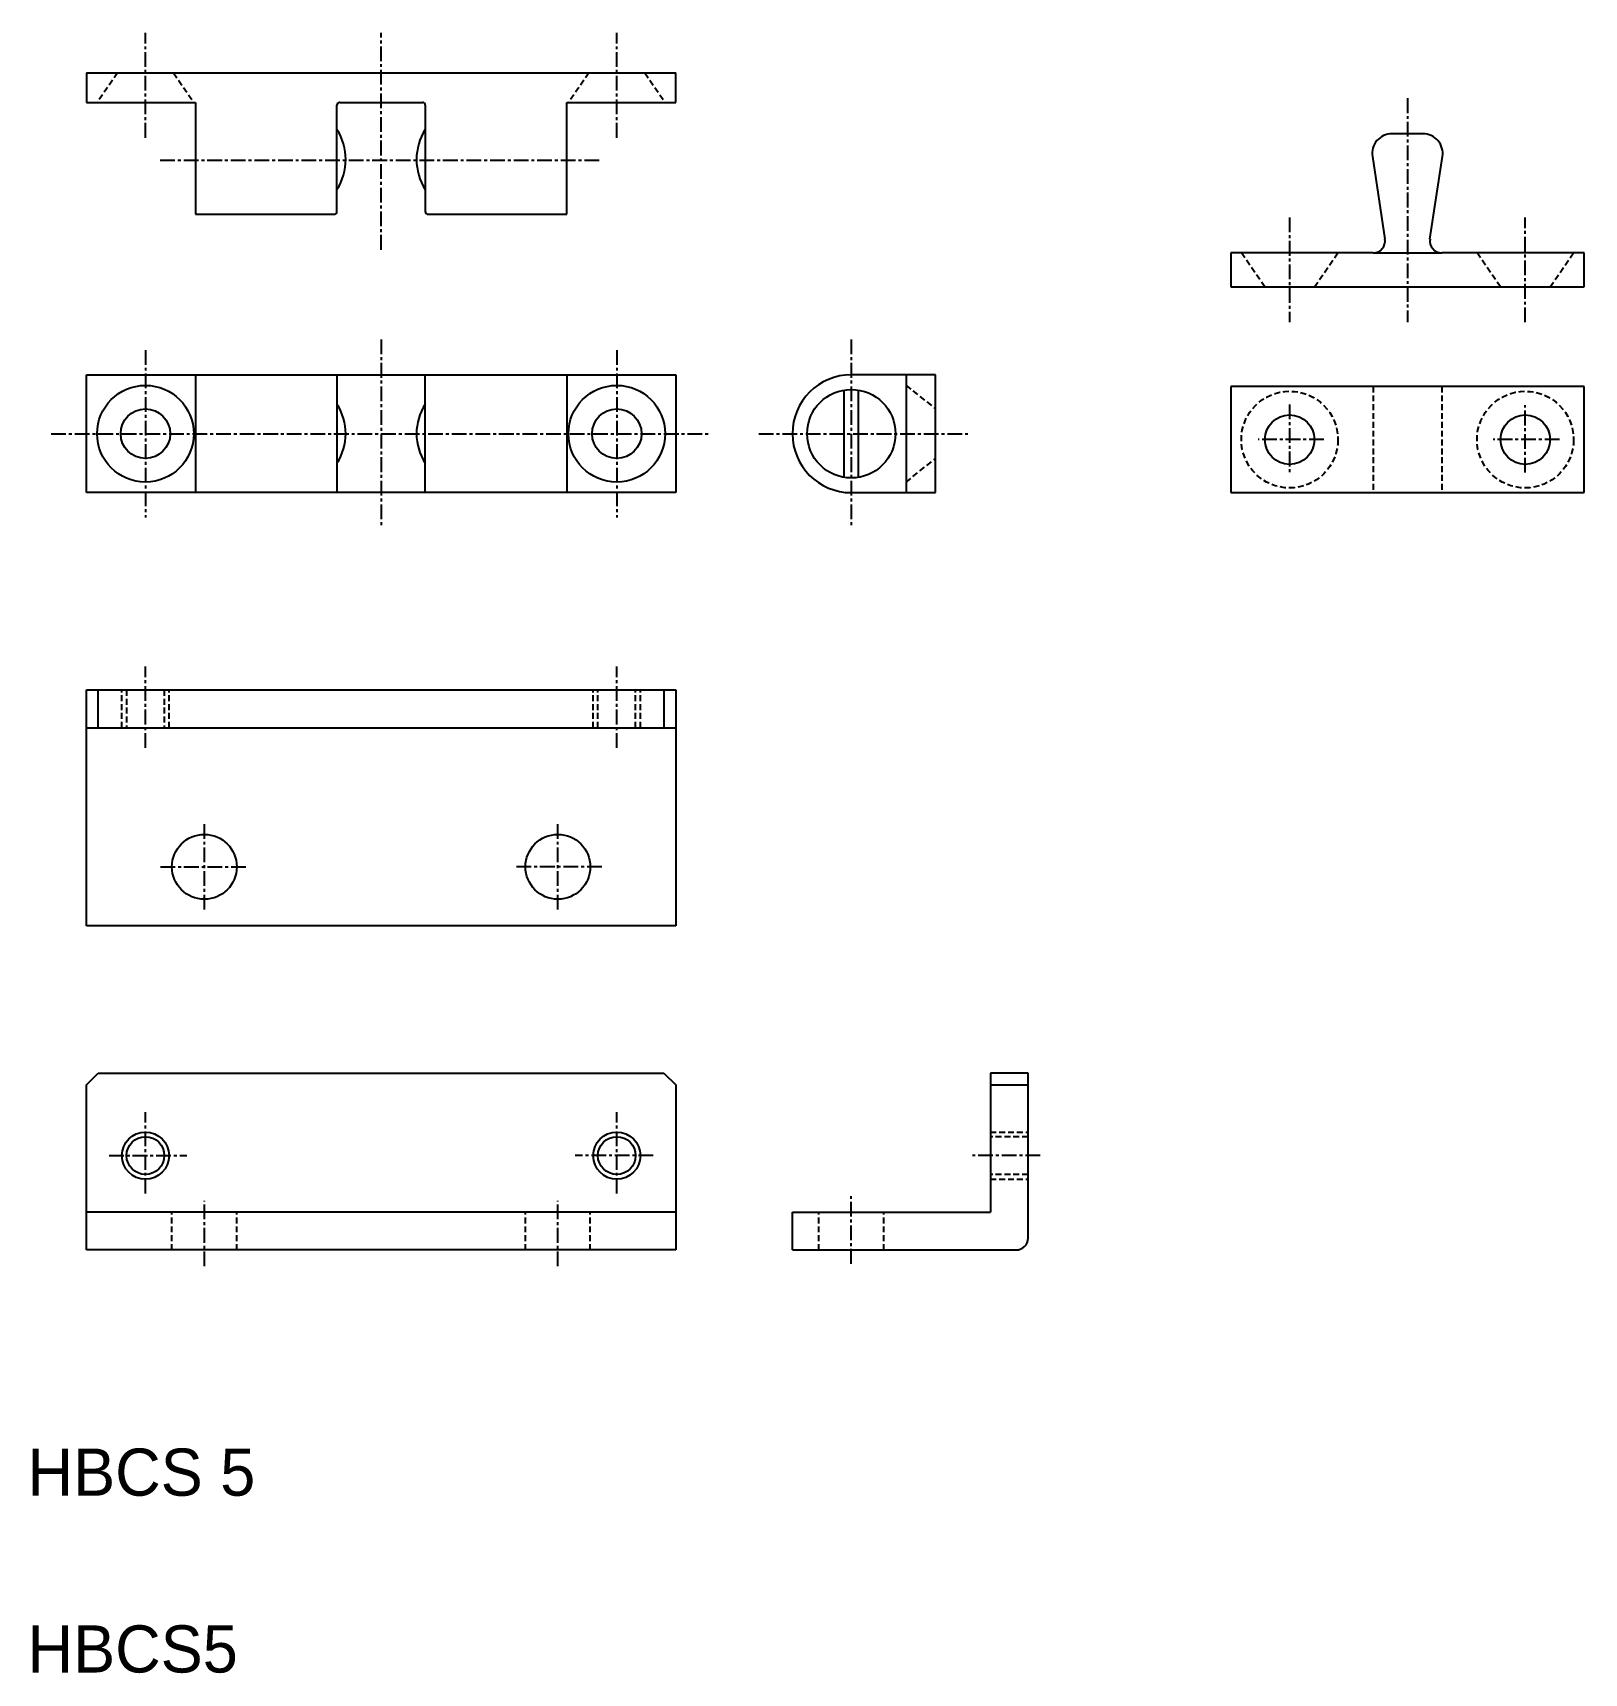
# Model space of a CAD drawing. Extents: x 0 to 132, y 0 to 139.
import ezdxf

# ---------------------------------------------------------------- set-up
doc = ezdxf.new("R2010")
doc.units = 0
doc.linetypes.add('CENTER', pattern=[2, 1.25, -0.25, 0.25, -0.25])
doc.linetypes.add('DASHED', pattern=[0.75, 0.5, -0.25])
doc.layers.get('0').update_dxf_attribs({"linetype": 'CONTINUOUS'})
doc.layers.add('CENTER', color=1, linetype='CENTER')

msp = doc.modelspace()

# ---------------------------------------------------------------- linework, layer by layer
at = {"color": 7, "linetype": 'CONTINUOUS'}
for p, q in [((5, 135.7), (5, 133.2)), ((5, 135.7), (55, 135.7)), ((55, 133.2), (55, 135.7)), ((5, 133.2), (14.25, 133.2)), ((14.25, 133.2), (14.25, 123.7)), ((26.25, 130.9), (26.25, 132.95)), ((26.5, 133.2), (33.5, 133.2)), ((33.75, 132.95), (33.75, 130.9)), ((45.75, 123.7), (45.75, 133.2)), ((45.75, 133.2), (55, 133.2)), ((26.25, 125.8), (26.25, 130.9)), ((33.75, 130.9), (33.75, 125.8)), ((118.41, 130.54), (115.78, 130.54)), ((114.12, 128.6), (115.19, 121.6)), ((119.01, 121.6), (120.08, 128.6)), ((26.25, 123.95), (26.25, 125.8)), ((33.75, 125.8), (33.75, 123.95)), ((14.25, 123.7), (26, 123.7)), ((34, 123.7), (45.75, 123.7)), ((102.1, 120.44), (102.1, 117.54)), ((114.19, 120.44), (102.1, 120.44)), ((114.19, 120.44), (120.01, 120.44)), ((132.1, 120.44), (120.01, 120.44)), ((132.1, 117.54), (132.1, 120.44)), ((102.1, 117.54), (132.1, 117.54)), ((5, 100.09), (5, 110.09)), ((5, 110.09), (55, 110.09)), ((14.25, 110.09), (14.25, 100.09)), ((26.25, 110.09), (26.25, 100.09)), ((33.75, 100.09), (33.75, 110.09)), ((45.75, 110.09), (45.75, 100.09)), ((55, 110.09), (55, 100.09)), ((77.05, 110.09), (69.9, 110.09)), ((74.55, 110.09), (74.55, 100.09)), ((77.05, 100.09), (77.05, 110.09)), ((69.3, 101.41), (69.3, 108.76)), ((70.5, 101.41), (70.5, 108.76)), ((102.1, 109.09), (102.1, 100.09)), ((132.1, 109.09), (102.1, 109.09)), ((132.1, 100.09), (132.1, 109.09)), ((55, 100.09), (5, 100.09)), ((69.9, 100.09), (77.05, 100.09)), ((102.1, 100.09), (132.1, 100.09)), ((5, 63.35), (5, 83.35)), ((5, 83.35), (55, 83.35)), ((6, 80.15), (6, 83.35)), ((54, 83.35), (54, 80.15)), ((55, 83.35), (55, 63.35)), ((5, 80.15), (55, 80.15)), ((55, 63.35), (5, 63.35)), ((5, 49.85), (6, 50.85)), ((6, 50.85), (54, 50.85)), ((54, 50.85), (55, 49.85)), ((84.9, 50.85), (81.7, 50.85)), ((81.7, 50.85), (81.7, 39.05)), ((84.9, 36.85), (84.9, 50.85)), ((5, 35.85), (5, 49.85)), ((55, 49.85), (55, 35.85)), ((81.7, 49.85), (84.9, 49.85)), ((55, 39.05), (5, 39.05)), ((64.9, 35.85), (64.9, 39.05)), ((64.9, 39.05), (81.7, 39.05)), ((55, 35.85), (5, 35.85)), ((64.9, 35.85), (83.9, 35.85))]:
    msp.add_line(p, q, dxfattribs=at)
at = {"color": 3, "linetype": 'DASHED'}
for p, q in [((7.62, 135.7), (5.9, 133.2)), ((12.38, 135.7), (14.1, 133.2)), ((47.62, 135.7), (45.9, 133.2)), ((52.38, 135.7), (54.1, 133.2)), ((105, 117.54), (103, 120.44)), ((109.2, 117.54), (111.2, 120.44)), ((125, 117.54), (123, 120.44)), ((129.2, 117.54), (131.2, 120.44)), ((74.55, 109.19), (77.05, 107.19)), ((114.19, 109.09), (114.19, 100.09)), ((120.01, 109.09), (120.01, 100.09)), ((74.55, 100.99), (77.05, 102.99)), ((8, 80.15), (8, 83.35)), ((8.4, 83.35), (8.4, 80.15)), ((11.6, 83.35), (11.6, 80.15)), ((12, 80.15), (12, 83.35)), ((48, 80.15), (48, 83.35)), ((48.4, 80.15), (48.4, 83.35)), ((51.6, 80.15), (51.6, 83.35)), ((52, 80.15), (52, 83.35)), ((81.7, 45.85), (84.9, 45.85)), ((84.9, 45.45), (81.7, 45.45)), ((84.9, 42.25), (81.7, 42.25)), ((81.7, 41.85), (84.9, 41.85)), ((12.25, 35.85), (12.25, 39.05)), ((17.75, 35.85), (17.75, 39.05)), ((42.25, 35.85), (42.25, 39.05)), ((47.75, 35.85), (47.75, 39.05)), ((67.15, 35.85), (67.15, 39.05)), ((72.65, 35.85), (72.65, 39.05))]:
    msp.add_line(p, q, dxfattribs=at)
at = {"color": 7, "linetype": 'CONTINUOUS'}
for centre, radius in [((10, 105.09), 4.1), ((50, 105.09), 4.1), ((69.9, 105.09), 3.75), ((10, 105.09), 2.1), ((50, 105.09), 2.1), ((107.1, 104.59), 2.1), ((127.1, 104.59), 2.1), ((15, 68.35), 2.75), ((45, 68.35), 2.75), ((10, 43.85), 1.6), ((50, 43.85), 1.6)]:
    msp.add_circle(centre, radius, dxfattribs=at)
at = {"color": 3, "linetype": 'DASHED'}
for centre in [(107.1, 104.59), (127.1, 104.59)]:
    msp.add_circle(centre, 4.1, dxfattribs=at)
at = {"color": 3, "linetype": 'CONTINUOUS'}
for centre in [(10, 43.85), (50, 43.85)]:
    msp.add_circle(centre, 2, dxfattribs=at)
at = {"color": 7, "linetype": 'CONTINUOUS'}
for centre, radius, start, end in [((26.5, 132.95), 0.25, 90, 180), ((33.5, 132.95), 0.25, 0, 90), ((22.29, 128.35), 4.71, 327.2209, 32.7791), ((37.71, 128.35), 4.71, 147.2209, 212.7791), ((115.78, 128.86), 1.68, 90, 188.6838), ((118.41, 128.86), 1.68, 351.3162, 90), ((26, 123.95), 0.25, 270, 0), ((34, 123.95), 0.25, 180, 270), ((114.19, 121.45), 1.01, 270, 8.6838), ((120.01, 121.45), 1.01, 171.3162, 270), ((69.9, 105.09), 5, 90, 270), ((22.46, 105.09), 4.54, 326.6015, 33.3985), ((37.54, 105.09), 4.54, 146.6015, 213.3985), ((83.9, 36.85), 1, 270, 0)]:
    msp.add_arc(centre, radius, start, end, dxfattribs=at)
at = {"layer": 'CENTER', "color": 1, "linetype": 'CENTER'}
for p, q in [((10, 130.2), (10, 139.1)), ((30, 120.7), (30, 139.1)), ((50, 130.2), (50, 139.1)), ((117.1, 133.54), (117.1, 114.54)), ((11.25, 128.3), (48.75, 128.3)), ((107.1, 123.44), (107.1, 114.54)), ((127.1, 114.54), (127.1, 123.44)), ((30, 113.09), (30, 97.09)), ((69.9, 113.09), (69.9, 97.09)), ((10, 112.19), (10, 97.99)), ((50, 112.19), (50, 97.99)), ((107.1, 107.57), (107.1, 101.75)), ((127.1, 101.8), (127.1, 107.52)), ((2, 105.09), (58, 105.09)), ((62.05, 105.09), (80.05, 105.09)), ((110.01, 104.59), (104.42, 104.59)), ((130, 104.59), (124.37, 104.59)), ((10, 78.43), (10, 85.33)), ((50, 78.43), (50, 85.33)), ((15, 64.73), (15, 72.04)), ((45, 64.73), (45, 72.04)), ((11.27, 68.35), (18.52, 68.35)), ((48.73, 68.35), (41.48, 68.35)), ((10, 40.65), (10, 47.54)), ((50, 40.65), (50, 47.54)), ((6.91, 43.85), (13.52, 43.85)), ((53.09, 43.85), (46.48, 43.85)), ((85.92, 43.85), (80.18, 43.85)), ((69.9, 34.68), (69.9, 40.42)), ((15, 34.46), (15, 40.02)), ((45, 34.46), (45, 40.02))]:
    msp.add_line(p, q, dxfattribs=at)

# ---------------------------------------------------------------- texts
at = {"color": 7, "linetype": 'CONTINUOUS'}
for s, p in [('HBCS 5', (0, 15)), ('HBCS5', (0, 0))]:
    msp.add_text(s, height=4, dxfattribs=at).set_placement(p)

doc.saveas('drawing.dxf')
